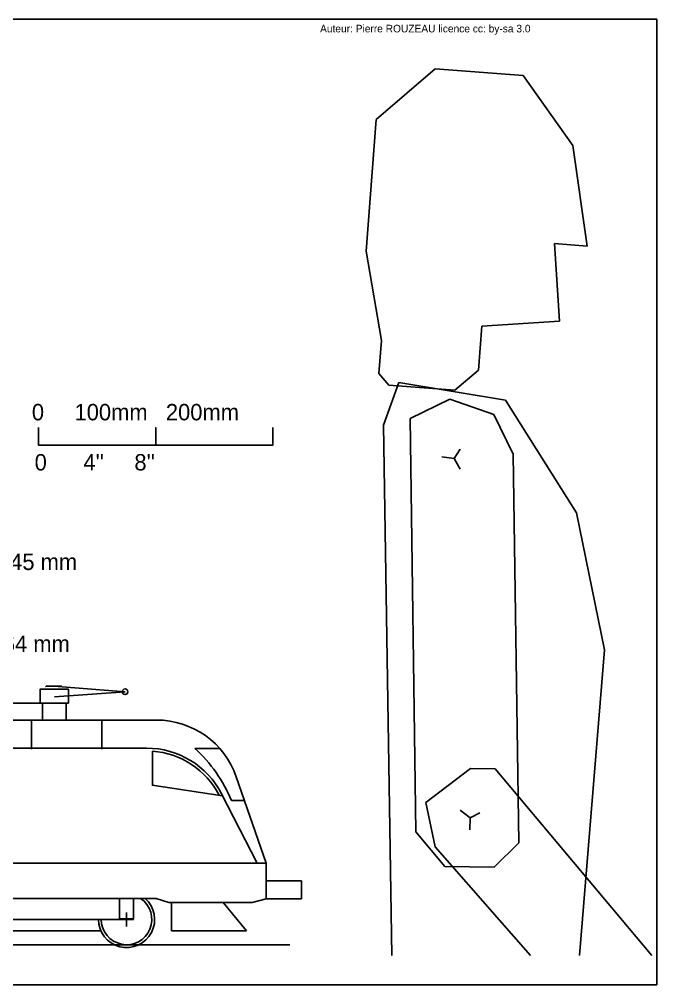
# Model space of a CAD drawing. Extents: x -9190 to 21925, y -3698 to 11555.
# Drawn here: x 18481 to 19025, y 4450 to 5275 of the extents above; entities that cross this region are included whole.
import ezdxf

# ---------------------------------------------------------------- set-up
doc = ezdxf.new("R2010")
doc.units = 0
doc.layers.get('0').update_dxf_attribs({"linetype": 'CONTINUOUS'})
doc.layers.add('1', color=7, linetype='CONTINUOUS')

msp = doc.modelspace()

# ---------------------------------------------------------------- linework, layer by layer
for p, q in [((18516.2, 4705.13), (18504.2, 4705.13)), ((18510.2, 4705.13), (18570.98, 4700.39)), ((18510.66, 4695.87), (18570.98, 4700.39)), ((18522.61, 4690.56), (18289.58, 4690.56)), ((18500.41, 4690.27), (18500.41, 4675.69)), ((18520.69, 4690.27), (18520.69, 4675.69)), ((18597.93, 4676.16), (18289.58, 4676.16)), ((18491.15, 4651.38), (18491.15, 4676.11)), ((18551.15, 4651.38), (18551.15, 4676.11)), ((18589.43, 4652.16), (18289.58, 4652.16)), ((18594.34, 4620.36), (18594.34, 4649.59)), ((18630.64, 4651.9), (18651.83, 4651.9)), ((18654.34, 4611.36), (18594.28, 4620.37)), ((18691.58, 4553.76), (18665.97, 4627.73)), ((18683.87, 4553.76), (18653.5, 4613.01)), ((18673.04, 4607.3), (18661.88, 4607.3)), ((18691.58, 4553.76), (18289.58, 4553.76)), ((18691.58, 4523.29), (18691.58, 4553.76)), ((18691.58, 4538.89), (18721.58, 4538.89)), ((18721.58, 4523.29), (18721.58, 4538.89)), ((18597.48, 4523.76), (18421.08, 4523.76)), ((18608.28, 4520.16), (18597.48, 4523.76)), ((18679.58, 4520.16), (18691.58, 4523.29)), ((18691.58, 4523.29), (18721.58, 4523.29)), ((18679.58, 4520.16), (18608.28, 4520.16)), ((18610.75, 4520.4), (18610.75, 4496.16)), ((18674.66, 4496.16), (18654.82, 4520.16)), ((18572.28, 4505.76), (18446.28, 4505.76)), ((18578.28, 4505.76), (18566.28, 4505.76)), ((18572.28, 4511.76), (18572.28, 4499.76)), ((18550.28, 4496.16), (18468.27, 4496.16)), ((18674.66, 4496.16), (18610.75, 4496.16))]:
    msp.add_line(p, q)
at = {"color": 5}
msp.add_line((17799.8, 4484.16), (18711.8, 4484.16), dxfattribs=at)
for points in [[(17650, 5275), (19025, 5275), (19025, 4450), (17650, 4450)], [(18522.61, 4690.56), (18498.61, 4690.56), (18498.61, 4702.56), (18522.61, 4702.56)]]:
    msp.add_lwpolyline(points, close=True)
for points in [[(18497.17, 4926.05), (18497.17, 4911.05), (18597.17, 4911.05), (18597.17, 4926.05), (18597.17, 4911.05), (18697.17, 4911.05), (18697.17, 4926.05)], [(18566.28, 4523.76), (18566.28, 4506.19), (18578.28, 4506.19), (18578.28, 4523.76)]]:
    msp.add_lwpolyline(points)
msp.add_circle((18570.98, 4700.39), 2.4)
for centre, radius, start, end in [((18504.25, 4703.71), 1.41, 92.08579, 138.34839), ((18516.15, 4703.71), 1.41, 41.65161, 87.91421), ((18597.93, 4604.16), 72, 19.10072, 90), ((18589.43, 4580.16), 72, 27.1384, 90), ((18589.43, 4580.16), 69.6, 27.1384, 85.95048), ((18545.26, 4558.86), 126.28, 22.55418, 47.45686), ((18572.28, 4505.76), 24, 180, 48.59038), ((18572.28, 4505.76), 21.6, 180, 56.44269)]:
    msp.add_arc(centre, radius, start, end)
at = {"layer": '1', "color": 7}
for p, q in [((18785.51, 5189.33), (18835.96, 5232.6)), ((18835.96, 5232.6), (18910.94, 5226.86)), ((18910.94, 5226.86), (18953.49, 5167.03)), ((18776.89, 5076.86), (18785.51, 5189.33)), ((18953.49, 5167.03), (18965.77, 5081.24)), ((18965.77, 5081.24), (18937.66, 5083.4)), ((18937.66, 5083.4), (18942, 5017.07)), ((18789.89, 5000.44), (18776.89, 5076.86)), ((18942, 5017.07), (18875.68, 5012.72)), ((18875.68, 5012.72), (18872.8, 4975.23)), ((18787.73, 4972.33), (18789.89, 5000.44)), ((18872.8, 4975.23), (18852.62, 4957.93)), ((18796.39, 4962.24), (18787.73, 4972.33)), ((18791.85, 4928.14), (18804.7, 4964.71)), ((18852.62, 4957.93), (18796.39, 4962.24)), ((18804.7, 4964.71), (18896.03, 4949.52)), ((18848.27, 4950.25), (18814.47, 4933.79)), ((18885.97, 4937.25), (18848.27, 4950.25)), ((18896.03, 4949.52), (18956.47, 4853.36)), ((18814.47, 4933.79), (18819.23, 4580.6)), ((18902.44, 4903.45), (18885.97, 4937.25)), ((18798.83, 4475), (18791.85, 4928.14)), ((18851.95, 4899.77), (18841.52, 4901.02)), ((18851.95, 4899.77), (18857.13, 4907.61)), ((18857.13, 4907.61), (18851.95, 4899.77)), ((18907.42, 4571.28), (18902.44, 4903.45)), ((18857.21, 4890.67), (18851.95, 4899.77)), ((18956.47, 4853.36), (18980.52, 4736.16)), ((18980.52, 4736.16), (18959.21, 4475)), ((18866.03, 4634.77), (18827.9, 4605.73)), ((18887.05, 4634.55), (18866.03, 4634.77)), ((19020.97, 4475), (18887.05, 4634.55)), ((18827.9, 4605.73), (18835.91, 4567.81)), ((18865.6, 4592.73), (18857.26, 4599.12)), ((18865.6, 4592.73), (18874.05, 4596.85)), ((18874.05, 4596.85), (18865.6, 4592.73)), ((18865.49, 4582.22), (18865.6, 4592.73)), ((18819.23, 4580.6), (18844.15, 4550.91)), ((18886.18, 4550.48), (18907.42, 4571.28)), ((18835.91, 4567.81), (18917.24, 4475)), ((18844.15, 4550.91), (18886.18, 4550.48))]:
    msp.add_line(p, q, dxfattribs=at)

# ---------------------------------------------------------------- texts
at = {"attachment_point": 1}
for s, insert, char_height, width in [('Auteur: Pierre ROUZEAU licence cc: by-sa 3.0', (18737.55, 5270.31), 6.5, 288.7041), ('0     100mm   200mm', (18491.42, 4946.29), 14, 285.6484), ("0      4''     8''", (18493.8, 4903.45), 14, 258.7289), ('en haut loco à voie métrique - voie modèle de 45 mm\\P\\P\\Pen bas loco à voie standard - voie modèle de 64 mm', (18088.86, 4818.38), 14, 735.2155)]:
    msp.add_mtext(s, dxfattribs=dict(at, insert=insert, char_height=char_height, width=width))

doc.saveas('drawing.dxf')
